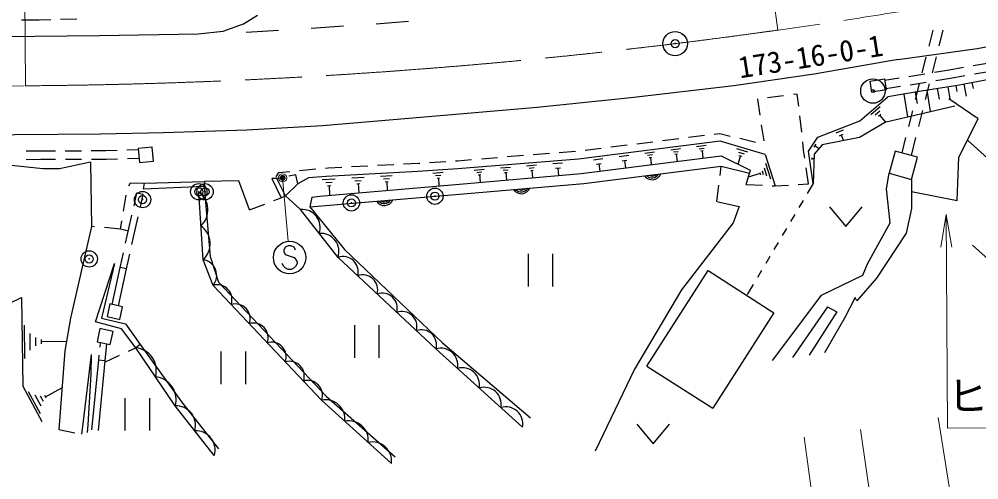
# Model space of a CAD drawing. Units: millimetres at full size, sheet at 1:1000; details may follow other scales. Extents: x 40000 to 680000, y 20000 to 380000.
# Drawn here: x 230712 to 289692, y 263513 to 291810 of the extents above; entities that cross this region are included whole.
import ezdxf
from ezdxf.enums import TextEntityAlignment as Align

# ---------------------------------------------------------------- set-up
doc = ezdxf.new("R2010")
doc.units = ezdxf.units.MM
doc.header["$LTSCALE"] = 1000
doc.header["$PDMODE"] = 32
doc.header["$PDSIZE"] = 500
doc.linetypes.add('CHAIN', pattern=[18.5, 12, -1.5, 3.5, -1.5])
for name, color, linetype, lineweight in [('M-BGD', 7, 'Continuous', 25), ('M-BMK', 2, 'Continuous', 13), ('M-BMK-SRVR', 3, 'Continuous', 25), ('M-STR-HTXT', 7, 'Continuous', 13), ('M-STR-STRC', 7, 'Continuous', 25)]:
    doc.layers.add(name, color=color, linetype=linetype, lineweight=lineweight)
doc.layers.add('M-BMK-HTXT', color=7, linetype='Continuous')
doc.styles.add('ＭＳ ゴシック', font='')
doc.styles.get('ＭＳ ゴシック').set_extended_font_data('MS Gothic')

# ---------------------------------------------------------------- blocks, each defined once
blk = doc.blocks.new('open_arrow')
at = {"color": 0, "linetype": 'Continuous', "lineweight": -2}
blk.add_lwpolyline([(7.5, 1.25), (0, 0), (7.5, -1.25)], dxfattribs=at)

msp = doc.modelspace()

# ---------------------------------------------------------------- linework, layer by layer
at = {"layer": 'M-BGD'}
for p, q in [((231946, 291752), (230856, 291743)), ((232653, 291769), (231946, 291752)), ((234253, 291809), (233253, 291784)), ((286859, 291133), (286613, 290163)), ((287479, 291137), (287233, 290167)), ((286442, 289485), (286196, 288515)), ((287062, 289489), (286816, 288519)), ((289339, 288962), (290324, 289136)), ((285387, 288300), (286374, 288460)), ((286967, 288556), (287862, 288701)), ((287862, 288701), (288748, 288857)), ((289428, 288450), (290413, 288624)), ((283899, 288060), (284795, 288205)), ((285471, 287787), (286458, 287947)), ((286024, 287837), (285779, 286867)), ((286644, 287841), (286399, 286871)), ((287051, 288043), (287949, 288188)), ((287949, 288188), (288838, 288345)), ((288779, 287822), (288915, 287089)), ((289271, 287913), (289339, 287546)), ((283980, 287546), (284879, 287691)), ((285787, 287328), (285903, 286628)), ((286488, 287443), (286698, 286137)), ((287141, 287548), (287246, 286895)), ((287794, 287654), (287911, 286923)), ((288287, 287733), (288346, 287368)), ((276111, 286891), (276087, 286888)), ((276111, 286891), (276087, 286888)), ((276087, 286888), (276234, 285922)), ((276087, 286888), (276234, 285922)), ((277697, 287098), (276706, 286969)), ((277697, 287098), (276706, 286969)), ((278537, 287208), (278292, 287176)), ((278537, 287208), (278292, 287176)), ((278625, 286460), (278537, 287208)), ((278625, 286460), (278537, 287208)), ((285086, 287212), (285319, 285811)), ((289646, 285695), (287846, 286912)), ((283054, 285950), (283629, 286445)), ((283322, 285930), (283610, 286178)), ((283995, 285498), (288219, 286497)), ((285607, 286189), (285361, 285219)), ((286227, 286193), (285981, 285223)), ((278814, 284872), (278696, 285865)), ((278814, 284872), (278696, 285865)), ((283518, 285848), (283662, 285972)), ((283590, 285910), (283961, 285479)), ((276323, 285329), (276473, 284340)), ((276323, 285329), (276473, 284340)), ((280921, 284833), (281378, 285014)), ((268672, 284162), (269664, 284284)), ((268672, 284162), (269664, 284284)), ((270260, 284358), (271252, 284480)), ((270260, 284358), (271252, 284480)), ((271848, 284554), (272840, 284676)), ((271848, 284554), (272840, 284676)), ((273435, 284750), (273768, 284791)), ((273435, 284750), (273768, 284791)), ((273768, 284791), (274414, 284633)), ((273768, 284791), (274414, 284633)), ((274997, 284492), (275969, 284256)), ((274997, 284492), (275969, 284256)), ((281126, 284650), (281354, 284740)), ((281240, 284695), (281375, 284353)), ((285190, 284541), (284951, 283597)), ((285810, 284545), (285530, 283440)), ((295751, 278249), (288992, 284383)), ((231146, 283715), (232047, 283721)), ((232047, 283721), (232944, 283725)), ((233544, 283728), (234544, 283732)), ((235144, 283735), (236042, 283739)), ((236042, 283739), (236736, 283759)), ((237336, 283776), (238031, 283796)), ((263903, 283623), (264899, 283704)), ((263903, 283623), (264899, 283704)), ((265496, 283770), (266488, 283892)), ((265496, 283770), (266488, 283892)), ((267084, 283966), (268076, 284088)), ((267084, 283966), (268076, 284088)), ((270754, 283784), (271352, 283861)), ((270922, 283654), (271222, 283692)), ((272343, 283987), (272944, 284064)), ((272512, 283856), (272813, 283894)), ((272607, 283715), (272757, 283734)), ((272682, 283725), (272739, 283274)), ((274798, 283867), (275485, 283661)), ((278922, 283768), (278873, 284275)), ((278922, 283768), (278873, 284274)), ((278993, 283282), (278922, 283768)), ((278993, 283282), (278922, 283768)), ((279568, 283942), (279701, 284138)), ((279634, 284040), (279879, 283874)), ((231150, 283195), (232050, 283201)), ((232050, 283201), (232950, 283205)), ((233550, 283208), (234550, 283212)), ((235150, 283215), (236050, 283219)), ((236050, 283219), (236764, 283240)), ((237364, 283257), (238077, 283277)), ((257523, 283112), (257646, 283119)), ((257523, 283112), (257646, 283119)), ((257646, 283119), (258520, 283190)), ((257646, 283119), (258520, 283190)), ((259118, 283238), (260115, 283318)), ((259118, 283238), (260115, 283318)), ((260713, 283366), (261710, 283447)), ((260713, 283366), (261710, 283447)), ((262308, 283495), (263305, 283575)), ((262308, 283495), (263305, 283575)), ((266003, 283179), (266593, 283254)), ((267584, 283380), (268177, 283456)), ((267770, 283103), (268066, 283140)), ((267918, 283121), (267975, 282677)), ((269167, 283582), (269763, 283658)), ((269335, 283452), (269633, 283490)), ((269429, 283313), (269578, 283332)), ((269503, 283322), (269560, 282875)), ((271016, 283514), (271166, 283533)), ((271091, 283523), (271148, 283074)), ((275038, 283420), (274883, 282905)), ((274918, 283644), (275261, 283541)), ((274952, 283446), (275124, 283395)), ((276571, 283491), (277172, 281565)), ((276571, 283491), (277172, 281565)), ((279445, 283190), (279430, 283293)), ((279438, 283242), (279566, 283260)), ((235098, 283036), (235156, 279076)), ((247943, 282517), (248938, 282609)), ((247943, 282517), (248938, 282609)), ((249536, 282664), (249692, 282678)), ((249536, 282664), (249692, 282678)), ((249692, 282678), (250534, 282722)), ((249692, 282678), (250534, 282722)), ((251133, 282753), (252132, 282805)), ((251133, 282753), (252132, 282805)), ((252731, 282837), (253730, 282889)), ((252731, 282837), (253730, 282889)), ((254329, 282920), (255280, 282970)), ((254329, 282920), (255280, 282970)), ((255280, 282970), (255328, 282973)), ((255280, 282970), (255328, 282973)), ((255926, 283011), (256924, 283074)), ((255926, 283011), (256924, 283074)), ((258670, 282543), (259288, 282593)), ((260289, 282674), (260899, 282724)), ((260454, 282534), (260759, 282559)), ((261900, 282805), (262503, 282854)), ((262063, 282666), (262364, 282691)), ((262150, 282522), (262301, 282534)), ((262226, 282528), (262262, 282076)), ((263503, 282935), (264098, 282983)), ((263676, 282649), (263974, 282673)), ((263825, 282661), (263861, 282215)), ((266188, 282902), (266483, 282940)), ((266336, 282921), (266392, 282478)), ((273790, 282206), (273859, 282773)), ((276492, 282675), (276643, 282192)), ((276578, 282966), (276879, 282000)), ((279225, 281699), (279080, 282688)), ((279225, 281699), (279080, 282688)), ((246248, 282032), (246818, 280835)), ((246557, 282023), (246248, 282032)), ((246557, 282023), (246248, 282032)), ((246248, 282032), (246818, 280835)), ((246511, 282124), (246662, 282399)), ((246511, 282124), (246662, 282399)), ((246702, 282052), (246557, 282023)), ((246702, 282052), (246557, 282023)), ((247089, 280963), (246557, 282023)), ((247089, 280963), (246557, 282023)), ((246662, 282399), (247345, 282462)), ((246662, 282399), (247345, 282462)), ((247707, 282258), (247290, 282173)), ((247707, 282258), (247290, 282173)), ((247845, 281700), (247707, 282258)), ((247845, 281700), (247707, 282258)), ((249339, 281961), (250133, 282007)), ((251152, 282066), (251905, 282109)), ((252923, 282168), (253635, 282210)), ((253111, 282001), (253467, 282021)), ((256130, 282361), (256776, 282404)), ((256302, 282210), (256625, 282232)), ((256393, 282054), (256555, 282065)), ((256474, 282059), (256506, 281575)), ((258837, 282401), (259146, 282426)), ((258927, 282253), (259081, 282265)), ((259004, 282259), (259041, 281795)), ((260542, 282388), (260695, 282400)), ((260619, 282394), (260656, 281936)), ((275394, 281660), (275592, 282359)), ((275394, 281660), (275592, 282359)), ((276245, 282333), (275521, 282107)), ((276226, 282393), (276264, 282273)), ((276369, 282504), (276444, 282262)), ((237459, 281565), (237545, 281749)), ((237545, 281749), (238342, 281742)), ((249549, 281774), (249946, 281797)), ((249660, 281581), (249858, 281593)), ((249759, 281587), (249794, 280992)), ((251351, 281889), (251727, 281910)), ((251456, 281706), (251644, 281717)), ((251550, 281712), (251583, 281147)), ((253211, 281828), (253389, 281838)), ((253300, 281833), (253330, 281299)), ((273595, 280617), (273717, 281610)), ((275394, 281660), (276392, 281607)), ((275394, 281660), (276392, 281607)), ((276991, 281574), (277172, 281565)), ((276991, 281574), (277172, 281565)), ((277172, 281565), (277989, 281618)), ((277172, 281565), (277989, 281618)), ((278588, 281657), (279225, 281699)), ((278588, 281657), (279225, 281699)), ((279513, 281710), (279149, 281097)), ((279513, 281710), (279149, 281097)), ((237128, 280007), (237296, 280993)), ((237771, 280350), (237951, 281153)), ((237951, 281153), (238341, 281066)), ((238161, 280262), (238341, 281066)), ((246368, 280664), (246818, 280835)), ((246368, 280664), (246818, 280835)), ((246818, 280835), (247089, 280963)), ((246818, 280835), (247089, 280963)), ((248697, 280868), (248568, 280276)), ((248697, 280868), (248568, 280276)), ((244873, 280096), (245808, 280451)), ((244873, 280096), (245808, 280451)), ((248568, 280276), (250701, 277657)), ((248568, 280276), (250701, 277657)), ((273595, 280617), (274967, 280305)), ((273595, 280617), (274967, 280305)), ((278893, 280668), (278637, 280238)), ((278893, 280667), (278637, 280238)), ((280516, 280281), (281516, 279081)), ((280516, 280281), (281516, 279081)), ((281516, 279081), (282516, 280281)), ((281516, 279081), (282516, 280281)), ((237460, 278961), (237640, 279764)), ((237850, 278873), (238030, 279677)), ((278382, 279808), (278126, 279378)), ((278382, 279808), (278126, 279378)), ((235349, 279059), (235156, 279076)), ((236943, 278918), (235947, 279006)), ((236943, 278918), (237028, 279416)), ((237421, 278787), (236943, 278918)), ((237252, 278052), (237460, 278961)), ((237643, 277967), (237850, 278873)), ((277870, 278949), (277614, 278519)), ((277870, 278949), (277614, 278519)), ((277359, 278089), (277103, 277660)), ((277359, 278089), (277103, 277660)), ((292684, 274869), (289305, 277936)), ((236910, 276559), (237118, 277467)), ((237302, 276477), (237509, 277382)), ((261989, 277397), (261989, 275397)), ((261989, 277397), (261989, 275397)), ((263489, 277397), (263489, 275397)), ((263489, 277397), (263489, 275397)), ((276847, 277230), (276592, 276800)), ((276847, 277230), (276592, 276800)), ((235397, 273223), (236568, 276797)), ((236435, 274287), (236910, 276559)), ((236824, 274197), (237302, 276477)), ((237302, 276477), (236910, 276559)), ((269295, 270501), (273059, 276370)), ((269295, 270501), (273059, 276370)), ((273059, 276370), (277099, 273779)), ((273059, 276370), (277099, 273779)), ((276336, 276371), (276080, 275941)), ((276336, 276371), (276080, 275941)), ((275825, 275511), (275460, 274899)), ((275825, 275511), (275460, 274899)), ((282100, 274705), (281443, 273444)), ((282100, 274705), (281443, 273444)), ((277099, 273779), (273335, 267910)), ((277099, 273779), (273335, 267910)), ((277017, 270833), (279496, 274149)), ((280396, 274141), (278231, 271024)), ((281443, 273444), (280207, 271315)), ((231061, 270958), (231028, 273019)), ((231396, 271479), (231379, 272509)), ((251319, 273011), (251319, 271011)), ((251319, 273011), (251319, 271011)), ((252819, 273011), (252819, 271011)), ((252819, 273011), (252819, 271011)), ((231735, 271742), (231727, 272257)), ((232077, 271876), (232073, 272134)), ((232075, 272005), (233621, 272030)), ((235688, 271953), (235659, 271659)), ((236081, 271867), (235980, 270828)), ((237420, 271416), (237878, 271630)), ((238156, 271825), (237878, 271630)), ((238156, 271825), (237878, 271630)), ((243115, 271396), (243115, 269396)), ((244615, 271396), (244615, 269396)), ((234640, 266949), (235166, 271202)), ((235582, 270867), (235163, 266585)), ((235980, 270828), (235561, 266546)), ((235610, 271161), (235582, 270867)), ((235980, 270828), (235582, 270867)), ((235971, 270737), (236877, 271161)), ((269295, 270501), (273335, 267910)), ((269295, 270501), (273335, 267910)), ((232330, 268613), (233342, 269156)), ((232018, 267575), (231293, 268925)), ((232061, 268034), (231699, 268708)), ((232196, 268323), (232015, 268660)), ((232375, 268528), (232285, 268697)), ((237214, 268535), (237214, 266535)), ((238714, 268535), (238714, 266535)), ((233150, 266597), (234131, 266404)), ((234571, 266318), (234640, 266949)), ((268676, 266924), (269676, 265724)), ((268676, 266924), (269676, 265724)), ((269676, 265724), (270676, 266924)), ((269676, 265724), (270676, 266924))]:
    msp.add_line(p, q, dxfattribs=at)
for points in [[(283014, 288009), (283885, 288147), (283994, 287461), (283123, 287323)], [(238024, 283876), (238102, 283004), (238974, 283082), (238895, 283954)], [(284190, 282342), (285552, 281972), (285921, 283334), (284559, 283704)], [(284190, 282342), (285552, 281972), (285921, 283334), (284559, 283704)], [(238358, 281373), (238412, 281742), (242097, 281846), (242079, 281522)], [(236889, 273363), (237068, 274141), (236290, 274320), (236111, 273542)], [(235673, 272800), (235497, 271995), (236302, 271819), (236478, 272625)]]:
    msp.add_lwpolyline(points, close=True, dxfattribs=at)
for points in [[(290968, 288226), (288372, 287747), (286151, 287389), (284100, 287049)], [(283995, 285498), (282359, 284550), (280069, 284091), (279574, 283523), (279513, 281710), (279219, 283696), (279801, 284553), (282388, 285573), (284100, 287049)], [(283995, 285498), (282359, 284550), (280069, 284091), (279574, 283523), (279513, 281710), (279219, 283696), (279801, 284553), (282388, 285573), (284100, 287049)], [(285551, 281220), (288362, 280677), (288466, 283326), (289646, 285695), (287846, 286912)], [(285551, 281220), (288362, 280677), (288466, 283326), (289646, 285695)], [(276571, 283491), (273797, 284324), (265096, 283214), (257677, 282613), (255208, 282451), (249580, 282149), (248486, 282062), (247845, 281700), (247089, 280963)], [(276571, 283491), (273797, 284324), (265096, 283214), (257677, 282613), (255208, 282451), (249580, 282149), (248486, 282062), (247845, 281700), (247089, 280963)], [(248697, 280868), (249192, 280940), (257768, 281685), (265260, 282337), (273856, 283414), (275646, 282528), (275592, 282359)], [(248697, 280868), (249192, 280940), (257768, 281685), (265260, 282337), (273856, 283414), (275646, 282528), (275592, 282359)], [(235098, 283036), (233180, 282623), (232160, 282617), (229244, 282915), (218412, 282590), (212369, 282068), (207926, 282136)], [(248568, 280276), (257781, 281051), (265424, 281724), (273859, 282773), (275592, 282359)], [(248568, 280276), (257781, 281051), (265424, 281724), (273859, 282773), (275592, 282359)], [(285552, 281972), (285551, 280186), (285237, 278668), (283400, 275910), (282199, 274507), (282100, 274705)], [(285552, 281972), (285551, 280186), (285237, 278668), (283400, 275910), (282199, 274507), (282100, 274705)], [(282843, 276779), (284241, 279294), (284025, 281392), (284190, 282342)], [(282843, 276779), (284241, 279294), (284025, 281391), (284190, 282342)], [(242079, 281522), (242457, 277239), (242963, 275664), (249574, 268656), (253826, 264922)], [(242079, 281522), (242457, 277239), (242963, 275664), (249574, 268656), (253826, 264922)], [(244873, 280096), (244212, 281889), (242097, 281846)], [(244873, 280096), (244212, 281889), (242097, 281846)], [(253594, 264518), (249293, 268402), (242626, 275457), (242016, 277028), (241743, 281194)], [(261653, 266755), (256327, 271557), (250307, 277176), (248007, 280122), (247089, 280963)], [(274967, 280305), (274597, 279300), (271425, 275193), (268531, 270300), (266119, 265272)], [(274967, 280305), (274597, 279300), (271425, 275193), (268531, 270300), (266119, 265272)], [(235156, 279076), (234798, 277565), (233875, 273438), (233514, 271440), (233150, 266597)], [(250701, 277657), (256726, 271925), (262135, 267324)], [(250701, 277657), (256726, 271925), (262135, 267324)], [(236568, 276797), (235766, 273437), (237237, 273104), (238156, 271825)], [(279496, 274149), (280018, 274847), (282556, 276087), (282843, 276779)], [(279496, 274149), (280018, 274847), (282556, 276087), (282843, 276779)], [(213822, 266435), (216697, 268889), (220573, 269739), (230850, 274704), (230938, 269269), (232108, 267090)], [(280396, 274141), (280967, 273834), (279258, 271167)], [(237878, 271630), (237010, 272785), (235397, 273223)], [(242705, 265007), (240301, 268051), (237878, 271630)], [(238156, 271825), (240697, 268297), (242960, 265424)], [(234913, 266428), (234947, 266891), (235138, 270004), (235166, 271202)]]:
    msp.add_lwpolyline(points, dxfattribs=at)
for centre in [(241748, 281210), (241748, 281210), (242134, 281208), (242134, 281208), (256262, 280936), (256262, 280936), (238293, 280727), (251133, 280525), (251133, 280525), (235015, 277082)]:
    msp.add_circle(centre, 500, dxfattribs=at)
for centre, radius, start, end in [((269609, 282513), 567, 215.16655, 339.02158), ((269609, 282513), 567, 215.16654, 339.02157), ((269609, 282513), 453, 223.12594, 331.06218), ((269609, 282513), 453, 223.12594, 331.06218), ((269609, 282513), 340, 238.75131, 315.43681), ((269609, 282513), 340, 238.75131, 315.43681), ((261579, 281653), 567, 213.10207, 336.95709), ((261579, 281653), 567, 213.10206, 336.95709), ((261579, 281653), 453, 221.06146, 328.9977), ((261579, 281653), 453, 221.06145, 328.9977), ((261579, 281653), 340, 236.68683, 313.37233), ((261579, 281653), 340, 236.68682, 313.37232), ((240973, 280097), 1339, 312.55359, 54.94757), ((253152, 280929), 567, 212.88198, 336.737), ((253152, 280929), 567, 212.88197, 336.737), ((253152, 280929), 453, 220.84137, 328.77761), ((253152, 280929), 453, 220.84136, 328.77761), ((253152, 280929), 340, 236.46674, 313.15224), ((253152, 280929), 340, 236.46674, 313.15223), ((248091, 279002), 1123, 341.68683, 94.29696), ((241110, 278015), 1339, 312.55359, 54.94757), ((249241, 277529), 1123, 341.68683, 94.29696), ((250617, 276302), 928, 344.44414, 109.5033), ((241892, 276076), 960, 319.8684, 82.58926), ((251821, 275178), 928, 344.44414, 109.5033), ((242888, 274591), 904, 339.94038, 106.8229), ((253025, 274054), 928, 344.44414, 109.5033), ((243999, 273415), 904, 339.94038, 106.8229), ((254229, 272930), 928, 344.44414, 109.5033), ((245110, 272240), 904, 339.94038, 106.8229), ((255433, 271806), 928, 344.44414, 109.5033), ((246221, 271064), 904, 339.94038, 106.8229), ((237724, 270221), 1418, 344.43115, 83.75411), ((256622, 270546), 1054, 349.65682, 106.25788), ((247333, 269888), 904, 339.94038, 106.8229), ((257954, 269345), 1054, 349.65682, 106.25788), ((238936, 268431), 1418, 344.43115, 83.75411), ((248444, 268712), 904, 339.94038, 106.8229), ((259285, 268145), 1054, 349.65682, 106.25788), ((249552, 267248), 1183, 353.17959, 102.65053), ((240361, 266862), 1190, 343.74, 92.86033), ((260617, 266944), 1054, 349.65682, 106.25788), ((250986, 265953), 1183, 353.17959, 102.65053), ((241562, 265341), 1190, 343.74, 92.86033), ((252420, 264658), 1183, 353.17959, 102.65053)]:
    msp.add_arc(centre, radius, start, end, dxfattribs=at)
for p in [(241748, 281210), (241748, 281210), (242134, 281208), (242134, 281208), (238293, 280727), (251133, 280525), (251133, 280525), (256262, 280936), (256262, 280936), (235015, 277082)]:
    msp.add_point(p, dxfattribs=at)
at = {"layer": 'M-BMK', "linetype": 'CHAIN'}
msp.add_line((71028, 286505), (231103, 287718), dxfattribs=at)
msp.add_line((71028, 286505), (231103, 287718), dxfattribs=at)
for end in [282.48341, 278.03085]:
    msp.add_arc((228449, 637708), 350000, 270.43433, end, dxfattribs=at)
at = {"layer": 'M-BMK-SRVR'}
for centre, radius in [((271028, 290308), 750), ((283181, 287394), 750), ((283181, 287394), 90)]:
    msp.add_circle(centre, radius, dxfattribs=at)
msp.add_point((271028, 290308), dxfattribs=at)
at = {"layer": 'M-STR-HTXT'}
for p, q in [((273155, 320847), (277346, 291141)), ((231103, 287718), (230875, 317718)), ((246903, 282067), (247245, 278165)), ((287193, 267338), (288917, 256474)), ((282410, 266611), (285000, 248798)), ((278952, 266125), (280433, 255225))]:
    msp.add_line(p, q, dxfattribs=at)
msp.add_lwpolyline([(287687, 279808), (287773, 266689), (307773, 266766)], dxfattribs=at)
for radius in [150, 120, 90, 60, 30, 20]:
    msp.add_circle((246903, 282067), radius, dxfattribs=at)
msp.add_point((246903, 282067), dxfattribs=at)
at = {"layer": 'M-STR-STRC'}
for p, q in [((248654, 291267), (250650, 291394)), ((252646, 291521), (253632, 291602)), ((253632, 291602), (254639, 291694)), ((244662, 291016), (245676, 291078)), ((245676, 291078), (246658, 291141)), ((247062, 277804), (246971, 277622)), ((247244, 277895), (247062, 277804)), ((247426, 277895), (247244, 277895)), ((247607, 277804), (247426, 277895)), ((247698, 277622), (247607, 277804)), ((246971, 277622), (246971, 277531)), ((246971, 277531), (247062, 277350)), ((247062, 277350), (247607, 277168)), ((246971, 276622), (246880, 276804)), ((247062, 276531), (246971, 276622)), ((247607, 277168), (247698, 277077)), ((247698, 276622), (247607, 276531)), ((247698, 277077), (247789, 276895)), ((247789, 276804), (247698, 276622)), ((247789, 276895), (247789, 276804)), ((247244, 276441), (247062, 276531)), ((247426, 276441), (247244, 276441)), ((247607, 276531), (247426, 276441))]:
    msp.add_line(p, q, dxfattribs=at)
for points in [[(284744, 289327), (289585, 290017), (295929, 291200), (302533, 292534), (313450, 294939), (331447, 298948), (336416, 300017), (342261, 301144)], [(155786, 290123), (171278, 290259), (187361, 290395), (206065, 290550), (221712, 290660), (235639, 290803), (241708, 290903), (243253, 291085), (244502, 291523), (245357, 292058)], [(284744, 289327), (279581, 288432), (274645, 287725), (268303, 286981), (262555, 286391), (255613, 285782), (249355, 285261), (244699, 284993), (239583, 284825), (235708, 284737), (219913, 284621), (204927, 284519), (191053, 284396), (176276, 284281), (155685, 284110)]]:
    msp.add_lwpolyline(points, dxfattribs=at)
msp.add_circle((247335, 277168), 1000, dxfattribs=at)

# ---------------------------------------------------------------- block references
at = {"layer": 'M-STR-HTXT', "xscale": 267, "yscale": 267, "rotation": 270.4}
msp.add_blockref('open_arrow', (287687, 279808), dxfattribs=at)

# ---------------------------------------------------------------- texts
at = {"layer": 'M-BMK-HTXT', "style": 'ＭＳ ゴシック'}
msp.add_text('173-16-0-1', height=1320, rotation=8.974, dxfattribs=at).set_placement((275076, 287786), align=Align.BOTTOM_LEFT)
at = {"layer": 'M-STR-HTXT', "style": 'ＭＳ ゴシック'}
msp.add_text('ヒューム管 φ600', height=1833, rotation=0.219, dxfattribs=at).set_placement((287772, 267189), align=Align.BOTTOM_LEFT)

doc.saveas('drawing.dxf')
